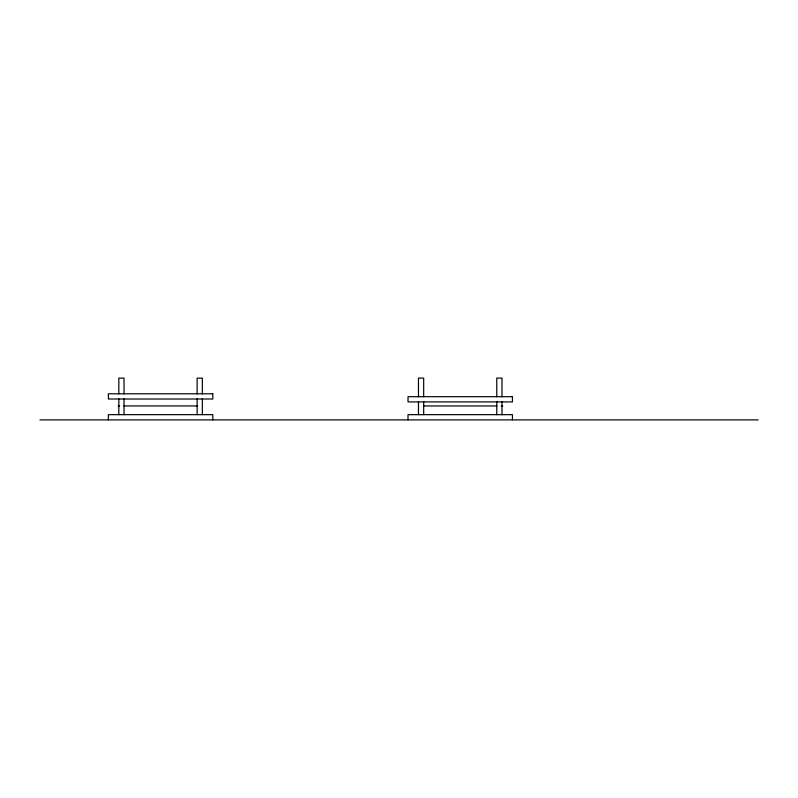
<?xml version="1.0" encoding="UTF-8"?>
<svg xmlns="http://www.w3.org/2000/svg" width="798" height="798" viewBox="0 0 798 798"><rect width="100%" height="100%" fill="white"/><g stroke="black" fill="none" stroke-linecap="round" stroke-linejoin="round"><path stroke-width="1.2" d="M118.164 405.943L119.61 405.943M123.85 405.943L197.325 405.943M423.489 405.943L496.964 405.943M501.194 405.943L502.64 405.943M39.9 419.888L758.1 419.888M512.436 419.888L512.436 414.661L408.017 414.661L408.017 419.888M501.992 396.696L501.992 378.112L496.775 378.112L496.775 396.696M501.992 401.484L501.992 414.661M496.775 401.484L496.775 414.661M423.678 396.696L423.678 378.112L418.461 378.112L418.461 396.696M423.678 401.484L423.678 414.661M418.461 401.484L418.461 414.661M212.797 419.888L212.797 414.661L108.378 414.661L108.378 419.888M202.353 393.953L202.353 378.112L197.136 378.112L197.136 393.953M202.353 398.83L202.353 414.661M197.136 398.83L197.136 414.661M124.039 393.953L124.039 378.112L118.822 378.112L118.822 393.953M124.039 398.83L124.039 414.661M118.822 398.83L118.822 414.661M212.797 393.783L108.378 393.783L108.378 399L212.797 399L212.797 393.783M512.436 396.696L408.017 396.696L408.017 401.913L512.436 401.913L512.436 396.696"/></g></svg>
